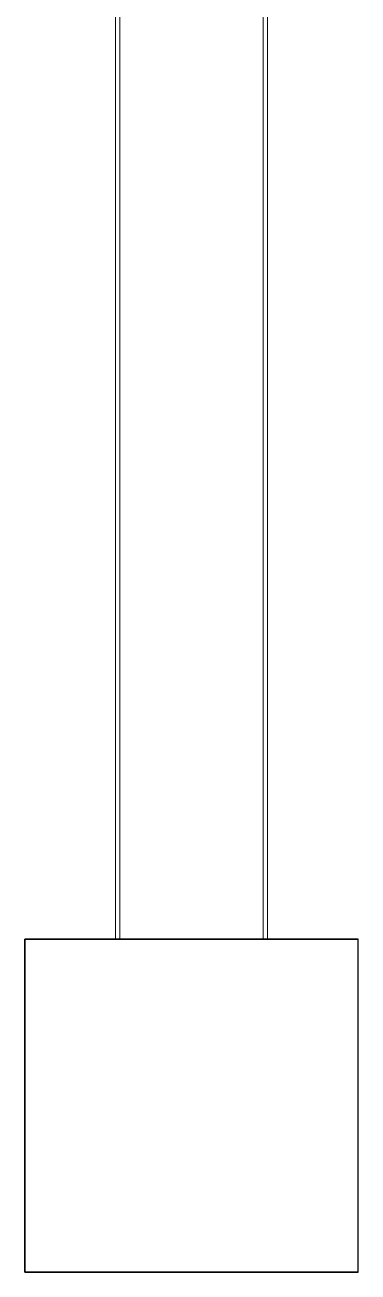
# Model space of a CAD drawing. Header units: millimetres. Extents: x -6949 to 83354, y -55091 to 16861.
# Drawn here: x 37000 to 38000, y -1000 to 2745 of the extents above; entities that cross this region are included whole.
import ezdxf

# ---------------------------------------------------------------- set-up
doc = ezdxf.new("R2010")
doc.units = ezdxf.units.MM
doc.layers.add('S-COLS', color=7, linetype='Continuous', lineweight=18)
doc.layers.add('S-FNDN', color=7, linetype='Continuous', lineweight=25)

# ---------------------------------------------------------------- blocks, each defined once
blk = doc.blocks.new('Sezioni circolari cave-Pilastro - H457x12_5-414954-Est')
at = {"layer": 'S-COLS'}
for p, q in [((-215.5, 12000.000384), (-215.5, 0)), ((228.5, 0), (228.5, 12000.000384)), ((228.5, 0), (-228.5, 0)), ((-228.5, 0), (228.5, 0)), ((215.5, 0), (-215.5, 0)), ((-215.5, 0), (215.5, 0))]:
    blk.add_line(p, q, dxfattribs=at)

msp = doc.modelspace()

# ---------------------------------------------------------------- linework, layer by layer
at = {"layer": 'S-COLS'}
for p, q in [((37271.5, 12000), (37271.5, 0)), ((37284.5, 12000), (37284.5, 0)), ((37284.5, 12000), (37284.5, 0)), ((37715.5, 0), (37715.5, 12000)), ((37728.5, 0), (37728.5, 12000)), ((37728.5, 0), (37728.5, 12000)), ((37271.5, 0), (37728.5, 0)), ((37728.5, 0), (37271.5, 0)), ((37728.5, 0), (37271.5, 0)), ((37271.5, 0), (37728.5, 0)), ((37284.5, 0), (37715.5, 0)), ((37715.5, 0), (37284.5, 0)), ((37715.5, 0), (37284.5, 0)), ((37284.5, 0), (37715.5, 0))]:
    msp.add_line(p, q, dxfattribs=at)
at = {"layer": 'S-FNDN'}
for p, q in [((37000, 0), (37350, 0)), ((37350, 0), (37000, 0)), ((37000, 0), (37000, 0)), ((37000, 0), (37000, 0)), ((37000, 0), (37000, 0)), ((37000, 0), (37000, -1000)), ((37000, -1000), (37000, 0)), ((37000, 0), (37350, 0)), ((38000, 0), (37000, 0)), ((37000, 0), (37000, 0)), ((37000, 0), (37000, 0)), ((37000, 0), (37000, 0)), ((37000, 0), (37000, -1000)), ((37000, -1000), (37000, 0)), ((37000, 0), (37350, 0)), ((37350, 0), (37000, 0)), ((37000, 0), (37000, 0)), ((37000, 0), (37000, 0)), ((37000, 0), (37000, 0)), ((37000, 0), (37000, -1000)), ((37000, -1000), (37000, 0)), ((37000, 0), (38000, 0)), ((37350, 0), (37000, 0)), ((37000, 0), (37000, 0)), ((37000, 0), (37000, 0)), ((37000, 0), (37000, 0)), ((37000, 0), (37000, -1000)), ((37000, -1000), (37000, 0)), ((37350, 0), (37650, 0)), ((37650, 0), (37350, 0)), ((37350, 0), (37650, 0)), ((37350, 0), (37650, 0)), ((37650, 0), (37350, 0)), ((37650, 0), (37350, 0)), ((37650, 0), (38000, 0)), ((38000, 0), (37650, 0)), ((37650, 0), (38000, 0)), ((37650, 0), (38000, 0)), ((38000, 0), (37650, 0)), ((38000, 0), (37650, 0)), ((38000, 0), (38000, 0)), ((38000, -1000), (38000, 0)), ((38000, -1000), (38000, 0)), ((38000, 0), (38000, 0)), ((38000, -1000), (38000, 0)), ((38000, -1000), (38000, 0)), ((38000, 0), (38000, 0)), ((38000, -1000), (38000, 0)), ((38000, -1000), (38000, 0)), ((38000, 0), (38000, 0)), ((38000, -1000), (38000, 0)), ((38000, -1000), (38000, 0)), ((37000, -1000), (37000, -1000)), ((37000, -1000), (38000, -1000)), ((38000, -1000), (37000, -1000)), ((37000, -1000), (37000, -1000)), ((37000, -1000), (38000, -1000)), ((38000, -1000), (37000, -1000)), ((37000, -1000), (37000, -1000)), ((37000, -1000), (38000, -1000)), ((38000, -1000), (37000, -1000)), ((37000, -1000), (37000, -1000)), ((37000, -1000), (38000, -1000)), ((38000, -1000), (37000, -1000)), ((38000, -1000), (38000, -1000)), ((38000, -1000), (38000, -1000)), ((38000, -1000), (38000, -1000)), ((38000, -1000), (38000, -1000))]:
    msp.add_line(p, q, dxfattribs=at)

# ---------------------------------------------------------------- block references
at = {"layer": 'S-COLS'}
msp.add_blockref('Sezioni circolari cave-Pilastro - H457x12_5-414954-Est', (37500, 0), dxfattribs=at)
msp.add_blockref('Sezioni circolari cave-Pilastro - H457x12_5-414954-Est', (37500, 0), dxfattribs=at)

doc.saveas('drawing.dxf')
